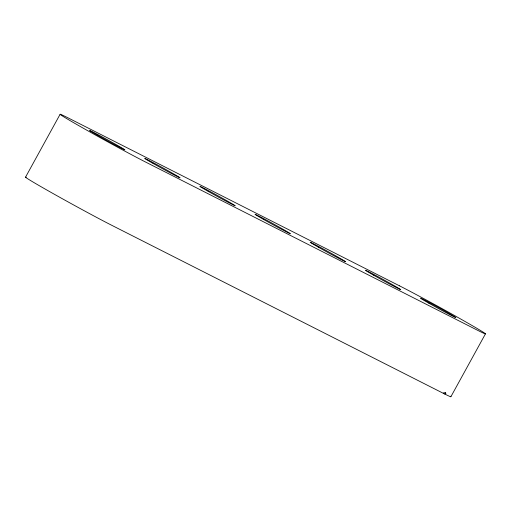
<?xml version="1.0" encoding="UTF-8"?>
<svg xmlns="http://www.w3.org/2000/svg" width="511" height="511" viewBox="0 0 511 511"><rect width="100%" height="100%" fill="white"/><g stroke="black" fill="none" stroke-linecap="round" stroke-linejoin="round"><path stroke-width="0.77" d="M25.55 177.145L60.119 114.266M450.881 396.734L485.45 333.855M443.312 393.317L443.586 392.844L445.72 392.691L444.845 394.083L444.097 393.713L111.5 225.172A53.827 1.22 28.8 0 1 54.964 194.608A53.827 1.22 28.8 0 1 26.195 177.285M450.37 396.229A53.827 1.22 28.8 0 1 444.845 394.083M445.253 392.965A53.827 1.22 28.8 0 1 445.931 393.381M399.5 285.828L68.512 118.098A53.827 1.22 28.8 0 0 80.425 126.581A53.827 1.22 28.8 0 0 146.069 162.294L477.057 330.023A53.827 1.22 28.8 0 0 465.144 321.54A53.827 1.22 28.8 0 0 399.5 285.828M428.863 303.189A20.095 0.454 28.8 0 0 455.876 317.612A20.095 0.454 28.8 0 0 430.096 302.966A20.095 0.454 28.8 0 0 428.863 303.189M373.701 275.237A20.095 0.454 28.8 0 0 400.707 289.66A20.095 0.454 28.8 0 0 374.927 275.014A20.095 0.454 28.8 0 0 373.701 275.237M318.532 247.279A20.095 0.454 28.8 0 0 345.545 261.702A20.095 0.454 28.8 0 0 319.765 247.056A20.095 0.454 28.8 0 0 318.532 247.279M263.369 219.328A20.095 0.454 28.8 0 0 290.382 233.751A20.095 0.454 28.8 0 0 264.602 219.104A20.095 0.454 28.8 0 0 263.369 219.328M208.207 191.376A20.095 0.454 28.8 0 0 235.22 205.792A20.095 0.454 28.8 0 0 209.44 191.152A20.095 0.454 28.8 0 0 208.207 191.376M153.038 163.418A20.095 0.454 28.8 0 0 180.051 177.841A20.095 0.454 28.8 0 0 154.271 163.194A20.095 0.454 28.8 0 0 153.038 163.418M97.876 135.466A20.095 0.454 28.8 0 0 124.888 149.883A20.095 0.454 28.8 0 0 99.108 135.243A20.095 0.454 28.8 0 0 97.876 135.466"/></g></svg>
